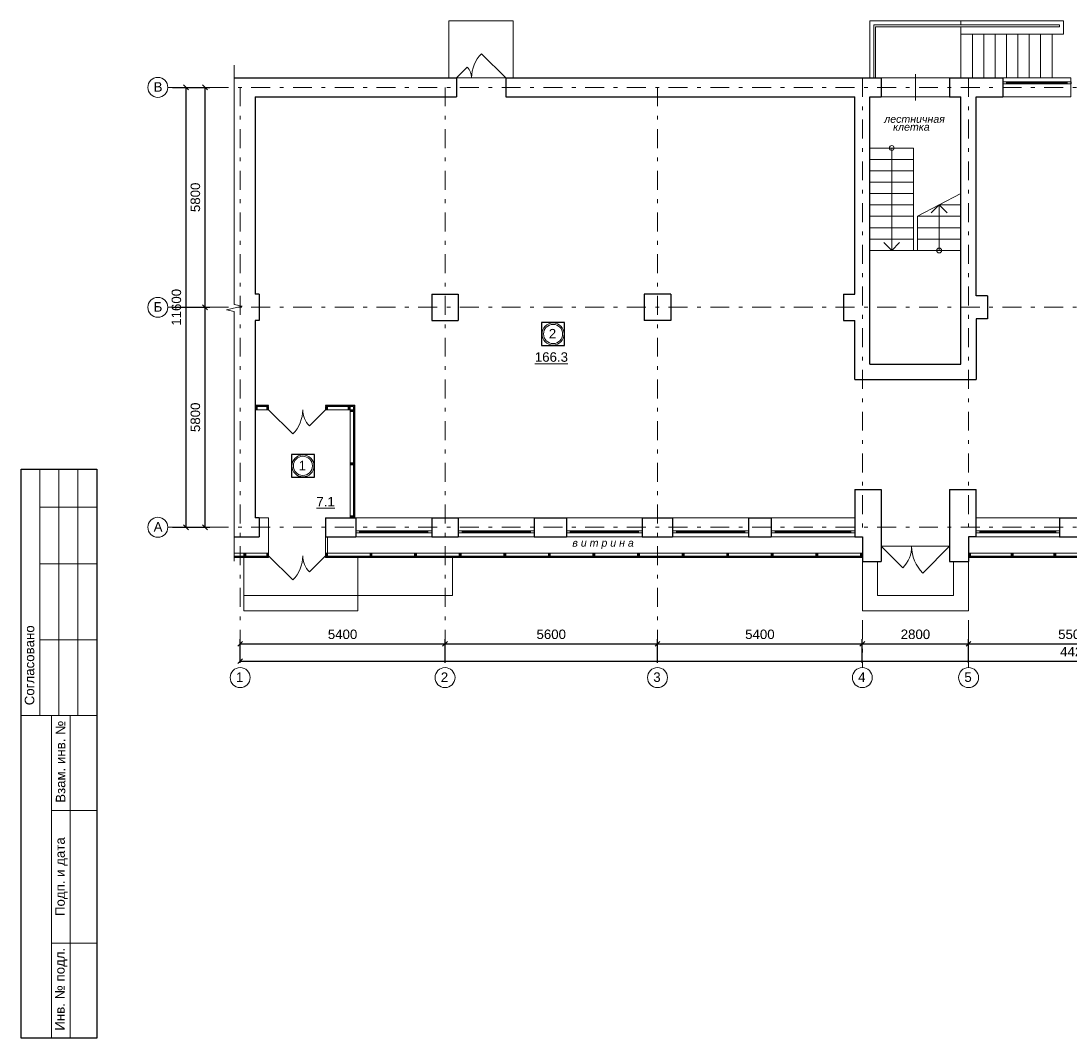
# Model space of a CAD drawing. Header units: metres. Extents: x 0 to 61, y 0.1 to 27.3.
# Drawn here: x 0 to 27.68, y 0.5 to 27.32 of the extents above; entities that cross this region are included whole.
import ezdxf
from ezdxf.enums import TextEntityAlignment as Align

# ---------------------------------------------------------------- set-up
doc = ezdxf.new("R2010")
doc.units = ezdxf.units.M
doc.header["$MEASUREMENT"] = 0
doc.linetypes.add('( Dashdot )', pattern=[1.001, 0.5, -0.25, 0.001, -0.25])
doc.layers.add('Level 63', color=7, linetype='Continuous', lineweight=0)
doc.layers.add('YOLO_STAMP', color=1, linetype='Continuous')
doc.layers.add('YOLO_TABLE', color=1, linetype='Continuous')
doc.styles.get("Standard").update_dxf_attribs({"font": 'times.ttf'})
doc.styles.add('Style-Arial', font='arial.ttf')
doc.styles.add('Style-Arial IF', font='')
doc.styles.get('Style-Arial IF').set_extended_font_data('Arial', italic=True)
doc.dimstyles.get("Standard").update_dxf_attribs({"dimtxt": 0.18, "dimasz": 0.18, "dimexe": 0.18, "dimexo": 0.0625, "dimgap": 0.09, "dimtad": 0, "dimtih": 1, "dimtoh": 1, "dimdec": 4, "dimzin": 0, "dimdsep": 46, "dimtxsty": 'STANDARD', "dimcen": 0.09, "dimadec": 0, "dimazin": 0, "dimtfac": 1, "dimtdec": 4, "dimtofl": 0, "dimtmove": 0, "dimatfit": 3, "dimfxl": 1, "dimtolj": 1, "dimtzin": 0, "dimarcsym": 0})

# ---------------------------------------------------------------- blocks, each defined once
blk = doc.blocks.new('*U1186')
at = {"lineweight": 0}
blk.add_line((-0.8, 0), (0.8, 0), dxfattribs=at)
at = {"lineweight": 13, "flags": 128}
for points in [[(-0.9, 0.03), (-0.8, 0.03), (-0.8, -0.03), (-0.9, -0.03), (-0.9, 0.03)], [(0.9, 0.03), (0.8, 0.03), (0.8, -0.03), (0.9, -0.03), (0.9, 0.03)]]:
    blk.add_lwpolyline(points, close=True, dxfattribs=at)
at = {"lineweight": 0, "flags": 128}
blk.add_lwpolyline([(-0.8, 0.03), (0.8, 0.03), (0.8, -0.03), (-0.8, -0.03), (-0.8, 0.03)], close=True, dxfattribs=at)
blk = doc.blocks.new('*U1187')
at = {"lineweight": 0}
blk.add_line((-1, 0), (1, 0), dxfattribs=at)
at = {"lineweight": 13, "flags": 128}
for points in [[(-1.1, 0.03), (-1, 0.03), (-1, -0.03), (-1.1, -0.03), (-1.1, 0.03)], [(1.1, 0.03), (1, 0.03), (1, -0.03), (1.1, -0.03), (1.1, 0.03)]]:
    blk.add_lwpolyline(points, close=True, dxfattribs=at)
at = {"lineweight": 0, "flags": 128}
blk.add_lwpolyline([(-1, 0.03), (1, 0.03), (1, -0.03), (-1, -0.03), (-1, 0.03)], close=True, dxfattribs=at)
blk = doc.blocks.new('*U1190')
at = {"lineweight": 0}
blk.add_line((-0.9, 0), (0.9, 0), dxfattribs=at)
at = {"lineweight": 13, "flags": 128}
for points in [[(-1, 0.03), (-0.9, 0.03), (-0.9, -0.03), (-1, -0.03), (-1, 0.03)], [(1, 0.03), (0.9, 0.03), (0.9, -0.03), (1, -0.03), (1, 0.03)]]:
    blk.add_lwpolyline(points, close=True, dxfattribs=at)
at = {"lineweight": 0, "flags": 128}
blk.add_lwpolyline([(-0.9, 0.03), (0.9, 0.03), (0.9, -0.03), (-0.9, -0.03), (-0.9, 0.03)], close=True, dxfattribs=at)
blk = doc.blocks.new('_Oblique')
at = {"color": 0, "linetype": 'ByBlock', "lineweight": -2}
blk.add_line((0.5, 0.5), (-0.5, -0.5), dxfattribs=at)
blk = doc.blocks.new('*D1195')
at = {"color": 0, "linetype": 'Continuous', "lineweight": -2, "transparency": 16777216}
for p, q in [((3.995, 25.566), (4.474, 25.566)), ((4.349, 25.566), (4.349, 13.966)), ((3.995, 13.966), (4.474, 13.966))]:
    blk.add_line(p, q, dxfattribs=at)
at = {"layer": 'Defpoints', "color": 0, "linetype": 'Continuous', "lineweight": 13, "transparency": 16777216}
for p in [(3.87, 25.566), (3.87, 13.966), (4.349, 13.966)]:
    blk.add_point(p, dxfattribs=at)
at = {"color": 0, "linetype": 'Continuous', "lineweight": -2, "transparency": 16777216, "xscale": 0.125, "yscale": 0.125, "zscale": 0.125}
for p, rotation in [((4.349, 25.566), 90), ((4.349, 13.966), 270)]:
    blk.add_blockref('_Oblique', p, dxfattribs=dict(at, rotation=rotation))
at = {"color": 0, "linetype": 'Continuous', "lineweight": 0, "transparency": 16777216, "insert": (4.097, 19.766), "char_height": 0.25, "attachment_point": 5, "rotation": 90, "style": 'Style-Arial'}
blk.add_mtext('\\A1;11600', dxfattribs=at)
blk = doc.blocks.new('*D1197')
at = {"color": 0, "linetype": 'Continuous', "lineweight": -2, "transparency": 16777216}
for p, q in [((3.995, 25.566), (4.974, 25.566)), ((4.849, 25.566), (4.849, 19.766)), ((3.995, 19.766), (4.974, 19.766))]:
    blk.add_line(p, q, dxfattribs=at)
at = {"layer": 'Defpoints', "color": 0, "linetype": 'Continuous', "lineweight": 13, "transparency": 16777216}
for p in [(3.87, 25.566), (3.87, 19.766), (4.849, 19.766)]:
    blk.add_point(p, dxfattribs=at)
at = {"color": 0, "linetype": 'Continuous', "lineweight": -2, "transparency": 16777216, "xscale": 0.125, "yscale": 0.125, "zscale": 0.125}
for p, rotation in [((4.849, 25.566), 90), ((4.849, 19.766), 270)]:
    blk.add_blockref('_Oblique', p, dxfattribs=dict(at, rotation=rotation))
at = {"color": 0, "linetype": 'Continuous', "lineweight": 0, "transparency": 16777216, "insert": (4.597, 22.666), "char_height": 0.25, "attachment_point": 5, "rotation": 90, "style": 'Style-Arial'}
blk.add_mtext('\\A1;5800', dxfattribs=at)
blk = doc.blocks.new('*D1196')
at = {"color": 0, "linetype": 'Continuous', "lineweight": -2, "transparency": 16777216}
for p, q in [((3.995, 19.766), (4.974, 19.766)), ((4.849, 19.766), (4.849, 13.966)), ((3.995, 13.966), (4.974, 13.966))]:
    blk.add_line(p, q, dxfattribs=at)
at = {"layer": 'Defpoints', "color": 0, "linetype": 'Continuous', "lineweight": 13, "transparency": 16777216}
for p in [(3.87, 19.766), (3.87, 13.966), (4.849, 13.966)]:
    blk.add_point(p, dxfattribs=at)
at = {"color": 0, "linetype": 'Continuous', "lineweight": -2, "transparency": 16777216, "xscale": 0.125, "yscale": 0.125, "zscale": 0.125}
for p, rotation in [((4.849, 19.766), 90), ((4.849, 13.966), 270)]:
    blk.add_blockref('_Oblique', p, dxfattribs=dict(at, rotation=rotation))
at = {"color": 0, "linetype": 'Continuous', "lineweight": 0, "transparency": 16777216, "insert": (4.597, 16.866), "char_height": 0.25, "attachment_point": 5, "rotation": 90, "style": 'Style-Arial'}
blk.add_mtext('\\A1;5800', dxfattribs=at)
blk = doc.blocks.new('*D1206')
at = {"color": 0, "linetype": 'Continuous', "lineweight": -2, "transparency": 16777216}
for p, q in [((5.776, 10.391), (5.776, 11.016)), ((5.776, 10.891), (11.176, 10.891)), ((11.176, 10.391), (11.176, 11.016))]:
    blk.add_line(p, q, dxfattribs=at)
at = {"layer": 'Defpoints', "color": 0, "linetype": 'Continuous', "lineweight": 13, "transparency": 16777216}
for p in [(11.176, 10.891), (5.776, 10.266), (11.176, 10.266)]:
    blk.add_point(p, dxfattribs=at)
at = {"color": 0, "linetype": 'Continuous', "lineweight": -2, "transparency": 16777216, "xscale": 0.125, "yscale": 0.125, "zscale": 0.125, "rotation": 180}
blk.add_blockref('_Oblique', (5.776, 10.891), dxfattribs=at)
at = {"color": 0, "linetype": 'Continuous', "lineweight": -2, "transparency": 16777216, "xscale": 0.125, "yscale": 0.125, "zscale": 0.125}
blk.add_blockref('_Oblique', (11.176, 10.891), dxfattribs=at)
at = {"color": 0, "linetype": 'Continuous', "lineweight": 0, "transparency": 16777216, "insert": (8.476, 11.143), "char_height": 0.25, "attachment_point": 5, "style": 'Style-Arial'}
blk.add_mtext('\\A1;5400', dxfattribs=at)
blk = doc.blocks.new('*D1198')
at = {"color": 0, "linetype": 'Continuous', "lineweight": -2, "transparency": 16777216}
for p, q in [((11.176, 10.391), (11.176, 11.016)), ((11.176, 10.891), (16.776, 10.891)), ((16.776, 10.391), (16.776, 11.016))]:
    blk.add_line(p, q, dxfattribs=at)
at = {"layer": 'Defpoints', "color": 0, "linetype": 'Continuous', "lineweight": 13, "transparency": 16777216}
for p in [(16.776, 10.891), (11.176, 10.266), (16.776, 10.266)]:
    blk.add_point(p, dxfattribs=at)
at = {"color": 0, "linetype": 'Continuous', "lineweight": -2, "transparency": 16777216, "xscale": 0.125, "yscale": 0.125, "zscale": 0.125, "rotation": 180}
blk.add_blockref('_Oblique', (11.176, 10.891), dxfattribs=at)
at = {"color": 0, "linetype": 'Continuous', "lineweight": -2, "transparency": 16777216, "xscale": 0.125, "yscale": 0.125, "zscale": 0.125}
blk.add_blockref('_Oblique', (16.776, 10.891), dxfattribs=at)
at = {"color": 0, "linetype": 'Continuous', "lineweight": 0, "transparency": 16777216, "insert": (13.976, 11.143), "char_height": 0.25, "attachment_point": 5, "style": 'Style-Arial'}
blk.add_mtext('\\A1;5600', dxfattribs=at)
blk = doc.blocks.new('*D1199')
at = {"color": 0, "linetype": 'Continuous', "lineweight": -2, "transparency": 16777216}
for p, q in [((16.776, 10.391), (16.776, 11.016)), ((16.776, 10.891), (22.176, 10.891)), ((22.176, 10.391), (22.176, 11.016))]:
    blk.add_line(p, q, dxfattribs=at)
at = {"layer": 'Defpoints', "color": 0, "linetype": 'Continuous', "lineweight": 13, "transparency": 16777216}
for p in [(22.176, 10.891), (16.776, 10.266), (22.176, 10.266)]:
    blk.add_point(p, dxfattribs=at)
at = {"color": 0, "linetype": 'Continuous', "lineweight": -2, "transparency": 16777216, "xscale": 0.125, "yscale": 0.125, "zscale": 0.125, "rotation": 180}
blk.add_blockref('_Oblique', (16.776, 10.891), dxfattribs=at)
at = {"color": 0, "linetype": 'Continuous', "lineweight": -2, "transparency": 16777216, "xscale": 0.125, "yscale": 0.125, "zscale": 0.125}
blk.add_blockref('_Oblique', (22.176, 10.891), dxfattribs=at)
at = {"color": 0, "linetype": 'Continuous', "lineweight": 0, "transparency": 16777216, "insert": (19.476, 11.143), "char_height": 0.25, "attachment_point": 5, "style": 'Style-Arial'}
blk.add_mtext('\\A1;5400', dxfattribs=at)
blk = doc.blocks.new('*D1200')
at = {"color": 0, "linetype": 'Continuous', "lineweight": -2, "transparency": 16777216}
for p, q in [((22.176, 10.391), (22.176, 11.016)), ((22.176, 10.891), (24.976, 10.891)), ((24.976, 10.391), (24.976, 11.016))]:
    blk.add_line(p, q, dxfattribs=at)
at = {"layer": 'Defpoints', "color": 0, "linetype": 'Continuous', "lineweight": 13, "transparency": 16777216}
for p in [(24.976, 10.891), (22.176, 10.266), (24.976, 10.266)]:
    blk.add_point(p, dxfattribs=at)
at = {"color": 0, "linetype": 'Continuous', "lineweight": -2, "transparency": 16777216, "xscale": 0.125, "yscale": 0.125, "zscale": 0.125, "rotation": 180}
blk.add_blockref('_Oblique', (22.176, 10.891), dxfattribs=at)
at = {"color": 0, "linetype": 'Continuous', "lineweight": -2, "transparency": 16777216, "xscale": 0.125, "yscale": 0.125, "zscale": 0.125}
blk.add_blockref('_Oblique', (24.976, 10.891), dxfattribs=at)
at = {"color": 0, "linetype": 'Continuous', "lineweight": 0, "transparency": 16777216, "insert": (23.576, 11.143), "char_height": 0.25, "attachment_point": 5, "style": 'Style-Arial'}
blk.add_mtext('\\A1;2800', dxfattribs=at)
blk = doc.blocks.new('*D1201')
at = {"color": 0, "linetype": 'Continuous', "lineweight": -2, "transparency": 16777216}
for p, q in [((24.976, 10.391), (24.976, 11.016)), ((24.976, 10.891), (30.476, 10.891)), ((30.476, 10.391), (30.476, 11.016))]:
    blk.add_line(p, q, dxfattribs=at)
at = {"layer": 'Defpoints', "color": 0, "linetype": 'Continuous', "lineweight": 13, "transparency": 16777216}
for p in [(30.476, 10.891), (24.976, 10.266), (30.476, 10.266)]:
    blk.add_point(p, dxfattribs=at)
at = {"color": 0, "linetype": 'Continuous', "lineweight": -2, "transparency": 16777216, "xscale": 0.125, "yscale": 0.125, "zscale": 0.125, "rotation": 180}
blk.add_blockref('_Oblique', (24.976, 10.891), dxfattribs=at)
at = {"color": 0, "linetype": 'Continuous', "lineweight": -2, "transparency": 16777216, "xscale": 0.125, "yscale": 0.125, "zscale": 0.125}
blk.add_blockref('_Oblique', (30.476, 10.891), dxfattribs=at)
at = {"color": 0, "linetype": 'Continuous', "lineweight": 0, "transparency": 16777216, "insert": (27.726, 11.143), "char_height": 0.25, "attachment_point": 5, "style": 'Style-Arial'}
blk.add_mtext('\\A1;5500', dxfattribs=at)
blk = doc.blocks.new('*D1207')
at = {"color": 0, "linetype": 'Continuous', "lineweight": -2, "transparency": 16777216}
for p, q in [((5.776, 10.391), (5.776, 10.558)), ((49.976, 10.391), (49.976, 10.558)), ((5.776, 10.433), (49.976, 10.433))]:
    blk.add_line(p, q, dxfattribs=at)
at = {"layer": 'Defpoints', "color": 0, "linetype": 'Continuous', "lineweight": 13, "transparency": 16777216}
for p in [(5.776, 10.266), (49.976, 10.433), (49.976, 10.266)]:
    blk.add_point(p, dxfattribs=at)
at = {"color": 0, "linetype": 'Continuous', "lineweight": -2, "transparency": 16777216, "xscale": 0.125, "yscale": 0.125, "zscale": 0.125, "rotation": 180}
blk.add_blockref('_Oblique', (5.776, 10.433), dxfattribs=at)
at = {"color": 0, "linetype": 'Continuous', "lineweight": -2, "transparency": 16777216, "xscale": 0.125, "yscale": 0.125, "zscale": 0.125}
blk.add_blockref('_Oblique', (49.976, 10.433), dxfattribs=at)
at = {"color": 0, "linetype": 'Continuous', "lineweight": 0, "transparency": 16777216, "insert": (27.876, 10.685), "char_height": 0.25, "attachment_point": 5, "style": 'Style-Arial'}
blk.add_mtext('\\A1;44200', dxfattribs=at)

msp = doc.modelspace()

# ---------------------------------------------------------------- linework, layer by layer
at = {"lineweight": 13}
for p, q in [((22.37617941, 25.81594903), (22.37617941, 27.31594903)), ((22.37617941, 27.31594903), (27.47617941, 27.31594903)), ((22.47617941, 27.21594903), (27.37617941, 27.21594903)), ((22.47617941, 25.81594903), (22.47617941, 27.21594903)), ((22.52617941, 27.16594903), (27.37617941, 27.16594903)), ((22.52617941, 25.81594903), (22.52617941, 27.16594903)), ((24.77617941, 27.21594903), (24.77617941, 27.31594903)), ((24.77617941, 25.81594903), (24.77617941, 27.16594903)), ((27.37617941, 27.16594903), (27.37617941, 27.21594903)), ((27.47617941, 26.96594903), (27.47617941, 27.31594903)), ((27.47617941, 26.96594903), (24.77617941, 26.96594903)), ((27.17617941, 25.81594903), (27.17617941, 26.96594903)), ((12.13978331, 26.45234514), (12.77617941, 25.81594903)), ((11.47617941, 25.81594903), (11.75902212, 26.09879175)), ((22.37617941, 23.96594903), (23.52617941, 23.96594903)), ((23.52617941, 21.26594903), (23.52617941, 23.96594903)), ((23.62617941, 21.26594903), (23.62617941, 22.16594903)), ((22.37617941, 21.26594903), (24.77617941, 21.26594903)), ((6.17617941, 17.18594903), (6.52617941, 17.18594903)), ((8.02617941, 17.18594903), (8.79617941, 17.18594903)), ((8.79617941, 14.21594903), (8.79617941, 17.18594903)), ((6.17617941, 17.06594903), (6.52617941, 17.06594903)), ((6.52617941, 17.06594903), (7.16257551, 16.42955293)), ((8.02617941, 17.06594903), (7.60191534, 16.64168496)), ((8.02617941, 17.06594903), (8.67617941, 17.06594903)), ((8.67617941, 17.06594903), (8.67617941, 14.21594903)), ((6.27617941, 14.21594903), (6.52617941, 14.21594903)), ((6.52617941, 14.21594903), (6.52617941, 13.28594903)), ((8.02617941, 13.71594903), (8.02617941, 13.28594903)), ((8.07617941, 13.71594903), (8.07617941, 13.28594903)), ((6.47617941, 13.28594903), (5.62022237, 13.28594903)), ((22.17617941, 13.28594903), (8.02617941, 13.28594903)), ((22.67617941, 13.46594903), (23.24186484, 12.90026361)), ((24.47617941, 13.46594903), (23.76907263, 12.75884225)), ((36.27617941, 13.28594903), (24.97617941, 13.28594903)), ((5.62022237, 13.16594903), (6.47617941, 13.16594903)), ((5.87498742, 13.16594903), (5.87498742, 11.76594903)), ((6.52617941, 13.21594903), (7.16257551, 12.57955293)), ((8.02617941, 13.21594903), (7.60191534, 12.79168496)), ((22.17617941, 13.16594903), (8.02617941, 13.16594903)), ((8.87498742, 13.16594903), (8.87498742, 11.76594903)), ((11.37498742, 13.16594903), (11.37498742, 12.16594903)), ((22.17617941, 13.06594903), (22.17617941, 11.76594903)), ((22.57617941, 13.06594903), (22.57617941, 12.16594903)), ((24.57617941, 13.06594903), (24.57617941, 12.16594903)), ((24.97617941, 13.16594903), (36.27617941, 13.16594903)), ((24.97617941, 13.06594903), (24.97617941, 11.76594903)), ((5.87498742, 12.16594903), (8.87498742, 12.16594903)), ((11.37498742, 12.16594903), (8.87498742, 12.16594903)), ((22.57617941, 12.16594903), (24.57617941, 12.16594903)), ((5.87498742, 11.76594903), (8.87498742, 11.76594903)), ((22.17617941, 11.76594903), (24.97617941, 11.76594903))]:
    msp.add_line(p, q, dxfattribs=at)
at = {"lineweight": 0}
for p, q in [((25.07617941, 25.81594903), (25.07617941, 26.96594903)), ((25.37617941, 25.81594903), (25.37617941, 26.96594903)), ((25.67617941, 25.81594903), (25.67617941, 26.96594903)), ((25.97617941, 25.81594903), (25.97617941, 26.96594903)), ((26.27617941, 25.81594903), (26.27617941, 26.96594903)), ((26.57617941, 25.81594903), (26.57617941, 26.96594903)), ((26.87617941, 25.81594903), (26.87617941, 26.96594903)), ((11.47617941, 25.81594903), (12.77617941, 25.81594903)), ((23.57617941, 25.91594903), (23.57617941, 25.21594903)), ((22.95117941, 23.96594903), (22.95117941, 21.26594903)), ((22.37617941, 23.66594903), (23.52617941, 23.66594903)), ((22.37617941, 23.36594903), (23.52617941, 23.36594903)), ((22.37617941, 23.06594903), (23.52617941, 23.06594903)), ((22.37617941, 22.76594903), (23.52617941, 22.76594903)), ((23.62617941, 22.16594903), (24.77617941, 22.76594903)), ((22.37617941, 22.46594903), (23.52617941, 22.46594903)), ((23.99342904, 22.25819866), (24.20117941, 22.46594903)), ((24.20117941, 22.46594903), (24.77617941, 22.46594903)), ((24.20117941, 21.26594903), (24.20117941, 22.46594903)), ((24.40892978, 22.25819866), (24.20117941, 22.46594903)), ((22.37617941, 22.16594903), (23.52617941, 22.16594903)), ((23.62617941, 22.16594903), (24.77617941, 22.16594903)), ((22.37617941, 21.86594903), (23.52617941, 21.86594903)), ((23.62617941, 21.86594903), (24.77617941, 21.86594903)), ((22.37617941, 21.56594903), (23.52617941, 21.56594903)), ((22.74342904, 21.47369941), (22.95117941, 21.26594903)), ((23.15892978, 21.47369941), (22.95117941, 21.26594903)), ((23.62617941, 21.56594903), (24.77617941, 21.56594903)), ((24.47617941, 13.46594903), (22.67617941, 13.46594903))]:
    msp.add_line(p, q, dxfattribs=at)
at = {"lineweight": 30}
for p, q in [((5.62022237, 25.81594903), (11.47617941, 25.81594903)), ((11.47617941, 25.81594903), (11.47617941, 25.31594903)), ((12.77617941, 25.81594903), (12.77617941, 25.31594903)), ((12.77617941, 25.81594903), (22.67617941, 25.81594903)), ((22.67617941, 25.81594903), (22.67617941, 25.31594903)), ((24.47617941, 25.81594903), (24.47617941, 25.31594903)), ((24.47617941, 25.81594903), (25.87617941, 25.81594903)), ((25.87617941, 25.81594903), (25.87617941, 25.31594903)), ((6.17617941, 25.31594903), (11.47617941, 25.31594903)), ((6.17617941, 25.31594903), (6.17617941, 20.11594903)), ((12.77617941, 25.31594903), (21.97617941, 25.31594903)), ((21.97617941, 20.11594903), (21.97617941, 25.31594903)), ((22.37617941, 18.26594903), (22.37617941, 25.31594903)), ((22.37617941, 25.31594903), (22.67617941, 25.31594903)), ((24.47617941, 25.31594903), (24.77617941, 25.31594903)), ((24.77617941, 18.26594903), (24.77617941, 25.31594903)), ((25.17617941, 20.06594903), (25.17617941, 25.31594903)), ((25.17617941, 25.31594903), (25.87617941, 25.31594903)), ((6.27617941, 20.11594903), (6.17617941, 20.11594903)), ((6.27617941, 20.11594903), (6.27617941, 19.41594903)), ((10.82617941, 20.11594903), (10.82617941, 19.41594903)), ((10.82617941, 20.11594903), (11.52617941, 20.11594903)), ((11.52617941, 20.11594903), (11.52617941, 19.41594903)), ((16.42617941, 20.11594903), (16.42617941, 19.41594903)), ((17.12617941, 20.11594903), (16.42617941, 20.11594903)), ((17.12617941, 20.11594903), (17.12617941, 19.41594903)), ((21.67617941, 20.11594903), (21.67617941, 19.41594903)), ((21.67617941, 20.11594903), (21.97617941, 20.11594903)), ((25.47617941, 20.06594903), (25.17617941, 20.06594903)), ((25.47617941, 20.06594903), (25.47617941, 19.46594903)), ((6.27617941, 19.41594903), (6.17617941, 19.41594903)), ((6.17617941, 19.41594903), (6.17617941, 14.21594903)), ((10.82617941, 19.41594903), (11.52617941, 19.41594903)), ((17.12617941, 19.41594903), (16.42617941, 19.41594903)), ((21.67617941, 19.41594903), (21.97617941, 19.41594903)), ((21.97617941, 17.86594903), (21.97617941, 19.41594903)), ((25.17617941, 19.46594903), (25.17617941, 17.86594903)), ((25.47617941, 19.46594903), (25.17617941, 19.46594903)), ((22.37617941, 18.26594903), (24.77617941, 18.26594903)), ((21.97617941, 17.86594903), (25.17617941, 17.86594903)), ((21.97617941, 14.96594903), (22.67617941, 14.96594903)), ((21.97617941, 14.96594903), (21.97617941, 13.71594903)), ((22.67617941, 14.96594903), (22.67617941, 13.06594903)), ((24.47617941, 14.96594903), (24.47617941, 13.06594903)), ((24.47617941, 14.96594903), (25.17617941, 14.96594903)), ((25.17617941, 13.71594903), (25.17617941, 14.96594903)), ((6.27617941, 14.21594903), (6.17617941, 14.21594903)), ((6.27617941, 14.21594903), (6.27617941, 13.71594903)), ((8.02617941, 14.21594903), (8.02617941, 13.71594903)), ((8.02617941, 14.21594903), (8.82617941, 14.21594903)), ((8.82617941, 14.21594903), (8.82617941, 13.71594903)), ((10.82617941, 14.21594903), (10.82617941, 13.71594903)), ((10.82617941, 14.21594903), (11.52617941, 14.21594903)), ((11.52617941, 14.21594903), (11.52617941, 13.71594903)), ((13.52617941, 14.21594903), (13.52617941, 13.71594903)), ((13.52617941, 14.21594903), (14.37617941, 14.21594903)), ((14.37617941, 14.21594903), (14.37617941, 13.71594903)), ((16.37617941, 14.21594903), (16.37617941, 13.71594903)), ((16.37617941, 14.21594903), (17.17617941, 14.21594903)), ((17.17617941, 14.21594903), (17.17617941, 13.71594903)), ((19.17617941, 14.21594903), (19.17617941, 13.71594903)), ((19.17617941, 14.21594903), (19.77617941, 14.21594903)), ((19.77617941, 14.21594903), (19.77617941, 13.71594903)), ((27.37617941, 14.21594903), (27.97617941, 14.21594903)), ((27.37617941, 14.21594903), (27.37617941, 13.71594903)), ((5.62022237, 13.71594903), (6.27617941, 13.71594903)), ((8.02617941, 13.71594903), (8.82617941, 13.71594903)), ((10.82617941, 13.71594903), (11.52617941, 13.71594903)), ((13.52617941, 13.71594903), (14.37617941, 13.71594903)), ((16.37617941, 13.71594903), (17.17617941, 13.71594903)), ((19.17617941, 13.71594903), (19.77617941, 13.71594903)), ((21.97617941, 13.71594903), (22.17617941, 13.71594903)), ((22.17617941, 13.71594903), (22.17617941, 13.06594903)), ((24.97617941, 13.71594903), (24.97617941, 13.06594903)), ((25.17617941, 13.71594903), (24.97617941, 13.71594903)), ((27.37617941, 13.71594903), (27.97617941, 13.71594903)), ((22.17617941, 13.06594903), (22.67617941, 13.06594903)), ((24.47617941, 13.06594903), (24.97617941, 13.06594903))]:
    msp.add_line(p, q, dxfattribs=at)
at = {"color": 1, "linetype": '( Dashdot )', "lineweight": 0}
for p, q in [((22.17617941, 25.81486177), (22.17617941, 10.26594903)), ((24.97617941, 25.81486177), (24.97617941, 10.26594903)), ((3.87022237, 25.56594903), (50.47617941, 25.56594903)), ((5.77617941, 25.56594903), (5.77617941, 10.26594903)), ((11.17617941, 25.56594903), (11.17617941, 10.26594903)), ((16.77617941, 25.56594903), (16.77617941, 10.26594903)), ((3.87022237, 19.76594903), (49.97617941, 19.76594903)), ((3.87022237, 13.96594903), (49.97617941, 13.96594903))]:
    msp.add_line(p, q, dxfattribs=at)
at = {"color": 7, "linetype": 'Continuous', "lineweight": 13, "extrusion": (0, 0, -1)}
for p, q in [((6.20117941, 17.06594903), (6.20117941, 17.18594903)), ((6.50117941, 17.06594903), (6.50117941, 17.18594903)), ((8.05117941, 17.06594903), (8.05117941, 17.18594903)), ((8.65117941, 17.06594903), (8.65117941, 17.18594903)), ((8.67617941, 17.04094903), (8.79617941, 17.04094903)), ((8.67617941, 15.64094903), (8.79617941, 15.64094903)), ((8.67617941, 14.24094903), (8.79617941, 14.24094903)), ((5.89998742, 13.28594903), (5.89998742, 13.16594903)), ((6.50117941, 13.28594903), (6.50117941, 13.16594903)), ((8.05117941, 13.28594903), (8.05117941, 13.16594903)), ((9.22617941, 13.28594903), (9.22617941, 13.16594903)), ((10.40117941, 13.28594903), (10.40117941, 13.16594903)), ((11.57617941, 13.28594903), (11.57617941, 13.16594903)), ((12.75117941, 13.28594903), (12.75117941, 13.16594903)), ((13.92617941, 13.28594903), (13.92617941, 13.16594903)), ((15.10117941, 13.28594903), (15.10117941, 13.16594903)), ((16.27617941, 13.28594903), (16.27617941, 13.16594903)), ((17.45117941, 13.28594903), (17.45117941, 13.16594903)), ((18.62617941, 13.28594903), (18.62617941, 13.16594903)), ((19.80117941, 13.28594903), (19.80117941, 13.16594903)), ((20.97617941, 13.28594903), (20.97617941, 13.16594903)), ((22.15117941, 13.28594903), (22.15117941, 13.16594903))]:
    msp.add_line(p, q, dxfattribs=at)
at = {"color": 7, "linetype": 'Continuous', "lineweight": 13}
for p, q in [((25.00117941, 13.28594903), (25.00117941, 13.16594903)), ((26.12617941, 13.28594903), (26.12617941, 13.16594903)), ((27.25117941, 13.28594903), (27.25117941, 13.16594903)), ((5.88498742, 13.20094903), (5.62022237, 13.20094903)), ((5.88498742, 13.17594903), (5.62022237, 13.17594903))]:
    msp.add_line(p, q, dxfattribs=at)
at = {"lineweight": 13, "flags": 128}
for points in [[(12.97617941, 25.81594903), (12.97617941, 27.31594903), (11.27617941, 27.31594903), (11.27617941, 25.81594903)], [(8.78617941, 17.17594903), (8.66617941, 17.17594903), (8.66617941, 17.15094903), (8.76117941, 17.15094903)], [(8.76117941, 17.15094903), (8.76117941, 17.05594903), (8.78617941, 17.05594903), (8.78617941, 17.17594903)]]:
    msp.add_lwpolyline(points, dxfattribs=at)
at = {"lineweight": 0, "flags": 128}
msp.add_lwpolyline([(5.62022237, 13.07387155), (5.62022237, 19.6572585), (5.41428261, 19.70261424), (5.82616214, 19.79332573), (5.62022237, 19.83868148), (5.62022237, 26.15008192)], dxfattribs=at)
for points in [[(22.67617941, 25.81594903), (24.47617941, 25.81594903), (24.47617941, 25.31594903), (22.67617941, 25.31594903), (22.67617941, 25.81594903)], [(25.87617941, 25.81594903), (27.67617941, 25.81594903), (27.67617941, 25.31594903), (25.87617941, 25.31594903), (25.87617941, 25.81594903)], [(8.82617941, 14.21594903), (10.82617941, 14.21594903), (10.82617941, 13.71594903), (8.82617941, 13.71594903), (8.82617941, 14.21594903)], [(11.52617941, 14.21594903), (13.52617941, 14.21594903), (13.52617941, 13.71594903), (11.52617941, 13.71594903), (11.52617941, 14.21594903)], [(14.37617941, 14.21594903), (16.37617941, 14.21594903), (16.37617941, 13.71594903), (14.37617941, 13.71594903), (14.37617941, 14.21594903)], [(17.17617941, 14.21594903), (19.17617941, 14.21594903), (19.17617941, 13.71594903), (17.17617941, 13.71594903), (17.17617941, 14.21594903)], [(19.77617941, 14.21594903), (21.97617941, 14.21594903), (21.97617941, 13.71594903), (19.77617941, 13.71594903), (19.77617941, 14.21594903)], [(25.17617941, 14.21594903), (27.37617941, 14.21594903), (27.37617941, 13.71594903), (25.17617941, 13.71594903), (25.17617941, 14.21594903)]]:
    msp.add_lwpolyline(points, close=True, dxfattribs=at)
at = {"color": 252, "lineweight": 0, "flags": 128}
msp.add_lwpolyline([(22.37617941, 25.31594903), (24.77617941, 25.31594903), (24.77617941, 18.26594903), (22.37617941, 18.26594903), (22.37617941, 25.31594903)], close=True, dxfattribs=at)
at = {"color": 7, "linetype": 'Continuous', "lineweight": 13, "extrusion": (0, 0, -1), "flags": 128}
for points in [[(-6.17617941, 17.17594903), (-6.22617941, 17.17594903), (-6.22617941, 17.18594903), (-6.17617941, 17.18594903), (-6.17617941, 17.17594903)], [(-6.47617941, 17.17594903), (-6.52617941, 17.17594903), (-6.52617941, 17.18594903), (-6.47617941, 17.18594903), (-6.47617941, 17.17594903)], [(-8.02617941, 17.17594903), (-8.07617941, 17.17594903), (-8.07617941, 17.18594903), (-8.02617941, 17.18594903), (-8.02617941, 17.17594903)], [(-8.62617941, 17.17594903), (-8.67617941, 17.17594903), (-8.67617941, 17.18594903), (-8.62617941, 17.18594903), (-8.62617941, 17.17594903)], [(-6.17617941, 17.06594903), (-6.22617941, 17.06594903), (-6.22617941, 17.13594903), (-6.17617941, 17.13594903), (-6.17617941, 17.06594903)], [(-6.47617941, 17.06594903), (-6.52617941, 17.06594903), (-6.52617941, 17.13594903), (-6.47617941, 17.13594903), (-6.47617941, 17.06594903)], [(-8.02617941, 17.06594903), (-8.07617941, 17.06594903), (-8.07617941, 17.13594903), (-8.02617941, 17.13594903), (-8.02617941, 17.06594903)], [(-8.62617941, 17.06594903), (-8.67617941, 17.06594903), (-8.67617941, 17.13594903), (-8.62617941, 17.13594903), (-8.62617941, 17.06594903)], [(-8.67617941, 17.06594903), (-8.67617941, 17.01594903), (-8.74617941, 17.01594903), (-8.74617941, 17.06594903), (-8.67617941, 17.06594903)], [(-8.78617941, 17.06594903), (-8.78617941, 17.01594903), (-8.79617941, 17.01594903), (-8.79617941, 17.06594903), (-8.78617941, 17.06594903)], [(-8.67617941, 15.66594903), (-8.67617941, 15.61594903), (-8.74617941, 15.61594903), (-8.74617941, 15.66594903), (-8.67617941, 15.66594903)], [(-8.78617941, 15.66594903), (-8.78617941, 15.61594903), (-8.79617941, 15.61594903), (-8.79617941, 15.66594903), (-8.78617941, 15.66594903)], [(-8.67617941, 14.26594903), (-8.67617941, 14.21594903), (-8.74617941, 14.21594903), (-8.74617941, 14.26594903), (-8.67617941, 14.26594903)], [(-8.78617941, 14.26594903), (-8.78617941, 14.21594903), (-8.79617941, 14.21594903), (-8.79617941, 14.26594903), (-8.78617941, 14.26594903)], [(-5.92498742, 13.28594903), (-5.87498742, 13.28594903), (-5.87498742, 13.21594903), (-5.92498742, 13.21594903), (-5.92498742, 13.28594903)], [(-6.52617941, 13.28594903), (-6.47617941, 13.28594903), (-6.47617941, 13.21594903), (-6.52617941, 13.21594903), (-6.52617941, 13.28594903)], [(-8.07617941, 13.28594903), (-8.02617941, 13.28594903), (-8.02617941, 13.21594903), (-8.07617941, 13.21594903), (-8.07617941, 13.28594903)], [(-9.25117941, 13.28594903), (-9.20117941, 13.28594903), (-9.20117941, 13.21594903), (-9.25117941, 13.21594903), (-9.25117941, 13.28594903)], [(-10.42617941, 13.28594903), (-10.37617941, 13.28594903), (-10.37617941, 13.21594903), (-10.42617941, 13.21594903), (-10.42617941, 13.28594903)], [(-11.60117941, 13.28594903), (-11.55117941, 13.28594903), (-11.55117941, 13.21594903), (-11.60117941, 13.21594903), (-11.60117941, 13.28594903)], [(-12.77617941, 13.28594903), (-12.72617941, 13.28594903), (-12.72617941, 13.21594903), (-12.77617941, 13.21594903), (-12.77617941, 13.28594903)], [(-13.95117941, 13.28594903), (-13.90117941, 13.28594903), (-13.90117941, 13.21594903), (-13.95117941, 13.21594903), (-13.95117941, 13.28594903)], [(-15.12617941, 13.28594903), (-15.07617941, 13.28594903), (-15.07617941, 13.21594903), (-15.12617941, 13.21594903), (-15.12617941, 13.28594903)], [(-16.30117941, 13.28594903), (-16.25117941, 13.28594903), (-16.25117941, 13.21594903), (-16.30117941, 13.21594903), (-16.30117941, 13.28594903)], [(-17.47617941, 13.28594903), (-17.42617941, 13.28594903), (-17.42617941, 13.21594903), (-17.47617941, 13.21594903), (-17.47617941, 13.28594903)], [(-18.65117941, 13.28594903), (-18.60117941, 13.28594903), (-18.60117941, 13.21594903), (-18.65117941, 13.21594903), (-18.65117941, 13.28594903)], [(-19.82617941, 13.28594903), (-19.77617941, 13.28594903), (-19.77617941, 13.21594903), (-19.82617941, 13.21594903), (-19.82617941, 13.28594903)], [(-21.00117941, 13.28594903), (-20.95117941, 13.28594903), (-20.95117941, 13.21594903), (-21.00117941, 13.21594903), (-21.00117941, 13.28594903)], [(-22.17617941, 13.28594903), (-22.12617941, 13.28594903), (-22.12617941, 13.21594903), (-22.17617941, 13.21594903), (-22.17617941, 13.28594903)], [(-5.92498742, 13.17594903), (-5.87498742, 13.17594903), (-5.87498742, 13.16594903), (-5.92498742, 13.16594903), (-5.92498742, 13.17594903)], [(-6.52617941, 13.17594903), (-6.47617941, 13.17594903), (-6.47617941, 13.16594903), (-6.52617941, 13.16594903), (-6.52617941, 13.17594903)], [(-8.07617941, 13.17594903), (-8.02617941, 13.17594903), (-8.02617941, 13.16594903), (-8.07617941, 13.16594903), (-8.07617941, 13.17594903)], [(-9.25117941, 13.17594903), (-9.20117941, 13.17594903), (-9.20117941, 13.16594903), (-9.25117941, 13.16594903), (-9.25117941, 13.17594903)], [(-10.42617941, 13.17594903), (-10.37617941, 13.17594903), (-10.37617941, 13.16594903), (-10.42617941, 13.16594903), (-10.42617941, 13.17594903)], [(-11.60117941, 13.17594903), (-11.55117941, 13.17594903), (-11.55117941, 13.16594903), (-11.60117941, 13.16594903), (-11.60117941, 13.17594903)], [(-12.77617941, 13.17594903), (-12.72617941, 13.17594903), (-12.72617941, 13.16594903), (-12.77617941, 13.16594903), (-12.77617941, 13.17594903)], [(-13.95117941, 13.17594903), (-13.90117941, 13.17594903), (-13.90117941, 13.16594903), (-13.95117941, 13.16594903), (-13.95117941, 13.17594903)], [(-15.12617941, 13.17594903), (-15.07617941, 13.17594903), (-15.07617941, 13.16594903), (-15.12617941, 13.16594903), (-15.12617941, 13.17594903)], [(-16.30117941, 13.17594903), (-16.25117941, 13.17594903), (-16.25117941, 13.16594903), (-16.30117941, 13.16594903), (-16.30117941, 13.17594903)], [(-17.47617941, 13.17594903), (-17.42617941, 13.17594903), (-17.42617941, 13.16594903), (-17.47617941, 13.16594903), (-17.47617941, 13.17594903)], [(-18.65117941, 13.17594903), (-18.60117941, 13.17594903), (-18.60117941, 13.16594903), (-18.65117941, 13.16594903), (-18.65117941, 13.17594903)], [(-19.82617941, 13.17594903), (-19.77617941, 13.17594903), (-19.77617941, 13.16594903), (-19.82617941, 13.16594903), (-19.82617941, 13.17594903)], [(-21.00117941, 13.17594903), (-20.95117941, 13.17594903), (-20.95117941, 13.16594903), (-21.00117941, 13.16594903), (-21.00117941, 13.17594903)], [(-22.17617941, 13.17594903), (-22.12617941, 13.17594903), (-22.12617941, 13.16594903), (-22.17617941, 13.16594903), (-22.17617941, 13.17594903)]]:
    msp.add_lwpolyline(points, close=True, dxfattribs=at)
for points in [[(-6.21617941, 17.15094903), (-6.21617941, 17.17594903), (-6.18617941, 17.17594903), (-6.18617941, 17.15094903)], [(-6.51617941, 17.15094903), (-6.51617941, 17.17594903), (-6.48617941, 17.17594903), (-6.48617941, 17.15094903)], [(-8.06617941, 17.15094903), (-8.06617941, 17.17594903), (-8.03617941, 17.17594903), (-8.03617941, 17.15094903)], [(-8.66617941, 17.15094903), (-8.66617941, 17.17594903), (-8.63617941, 17.17594903), (-8.63617941, 17.15094903)], [(-6.18617941, 17.15094903), (-6.17617941, 17.15094903), (-6.17617941, 17.13594903), (-6.22617941, 17.13594903), (-6.22617941, 17.15094903), (-6.21617941, 17.15094903)], [(-6.48617941, 17.15094903), (-6.47617941, 17.15094903), (-6.47617941, 17.13594903), (-6.52617941, 17.13594903), (-6.52617941, 17.15094903), (-6.51617941, 17.15094903)], [(-8.03617941, 17.15094903), (-8.02617941, 17.15094903), (-8.02617941, 17.13594903), (-8.07617941, 17.13594903), (-8.07617941, 17.15094903), (-8.06617941, 17.15094903)], [(-8.63617941, 17.15094903), (-8.62617941, 17.15094903), (-8.62617941, 17.13594903), (-8.67617941, 17.13594903), (-8.67617941, 17.15094903), (-8.66617941, 17.15094903)], [(-8.76117941, 17.05594903), (-8.76117941, 17.06594903), (-8.74617941, 17.06594903), (-8.74617941, 17.01594903), (-8.76117941, 17.01594903), (-8.76117941, 17.02594903)], [(-8.76117941, 17.02594903), (-8.78617941, 17.02594903), (-8.78617941, 17.05594903), (-8.76117941, 17.05594903)], [(-8.76117941, 15.65594903), (-8.76117941, 15.66594903), (-8.74617941, 15.66594903), (-8.74617941, 15.61594903), (-8.76117941, 15.61594903), (-8.76117941, 15.62594903)], [(-8.76117941, 15.62594903), (-8.78617941, 15.62594903), (-8.78617941, 15.65594903), (-8.76117941, 15.65594903)], [(-8.76117941, 14.25594903), (-8.76117941, 14.26594903), (-8.74617941, 14.26594903), (-8.74617941, 14.21594903), (-8.76117941, 14.21594903), (-8.76117941, 14.22594903)], [(-8.76117941, 14.22594903), (-8.78617941, 14.22594903), (-8.78617941, 14.25594903), (-8.76117941, 14.25594903)], [(-5.91498742, 13.20094903), (-5.92498742, 13.20094903), (-5.92498742, 13.21594903), (-5.87498742, 13.21594903), (-5.87498742, 13.20094903), (-5.88498742, 13.20094903)], [(-5.88498742, 13.20094903), (-5.88498742, 13.17594903), (-5.91498742, 13.17594903), (-5.91498742, 13.20094903)], [(-6.51617941, 13.20094903), (-6.52617941, 13.20094903), (-6.52617941, 13.21594903), (-6.47617941, 13.21594903), (-6.47617941, 13.20094903), (-6.48617941, 13.20094903)], [(-6.48617941, 13.20094903), (-6.48617941, 13.17594903), (-6.51617941, 13.17594903), (-6.51617941, 13.20094903)], [(-8.06617941, 13.20094903), (-8.07617941, 13.20094903), (-8.07617941, 13.21594903), (-8.02617941, 13.21594903), (-8.02617941, 13.20094903), (-8.03617941, 13.20094903)], [(-8.03617941, 13.20094903), (-8.03617941, 13.17594903), (-8.06617941, 13.17594903), (-8.06617941, 13.20094903)], [(-9.24117941, 13.20094903), (-9.25117941, 13.20094903), (-9.25117941, 13.21594903), (-9.20117941, 13.21594903), (-9.20117941, 13.20094903), (-9.21117941, 13.20094903)], [(-9.21117941, 13.20094903), (-9.21117941, 13.17594903), (-9.24117941, 13.17594903), (-9.24117941, 13.20094903)], [(-10.41617941, 13.20094903), (-10.42617941, 13.20094903), (-10.42617941, 13.21594903), (-10.37617941, 13.21594903), (-10.37617941, 13.20094903), (-10.38617941, 13.20094903)], [(-10.38617941, 13.20094903), (-10.38617941, 13.17594903), (-10.41617941, 13.17594903), (-10.41617941, 13.20094903)], [(-11.59117941, 13.20094903), (-11.60117941, 13.20094903), (-11.60117941, 13.21594903), (-11.55117941, 13.21594903), (-11.55117941, 13.20094903), (-11.56117941, 13.20094903)], [(-11.56117941, 13.20094903), (-11.56117941, 13.17594903), (-11.59117941, 13.17594903), (-11.59117941, 13.20094903)], [(-12.76617941, 13.20094903), (-12.77617941, 13.20094903), (-12.77617941, 13.21594903), (-12.72617941, 13.21594903), (-12.72617941, 13.20094903), (-12.73617941, 13.20094903)], [(-12.73617941, 13.20094903), (-12.73617941, 13.17594903), (-12.76617941, 13.17594903), (-12.76617941, 13.20094903)], [(-13.94117941, 13.20094903), (-13.95117941, 13.20094903), (-13.95117941, 13.21594903), (-13.90117941, 13.21594903), (-13.90117941, 13.20094903), (-13.91117941, 13.20094903)], [(-13.91117941, 13.20094903), (-13.91117941, 13.17594903), (-13.94117941, 13.17594903), (-13.94117941, 13.20094903)], [(-15.11617941, 13.20094903), (-15.12617941, 13.20094903), (-15.12617941, 13.21594903), (-15.07617941, 13.21594903), (-15.07617941, 13.20094903), (-15.08617941, 13.20094903)], [(-15.08617941, 13.20094903), (-15.08617941, 13.17594903), (-15.11617941, 13.17594903), (-15.11617941, 13.20094903)], [(-16.29117941, 13.20094903), (-16.30117941, 13.20094903), (-16.30117941, 13.21594903), (-16.25117941, 13.21594903), (-16.25117941, 13.20094903), (-16.26117941, 13.20094903)], [(-16.26117941, 13.20094903), (-16.26117941, 13.17594903), (-16.29117941, 13.17594903), (-16.29117941, 13.20094903)], [(-17.46617941, 13.20094903), (-17.47617941, 13.20094903), (-17.47617941, 13.21594903), (-17.42617941, 13.21594903), (-17.42617941, 13.20094903), (-17.43617941, 13.20094903)], [(-17.43617941, 13.20094903), (-17.43617941, 13.17594903), (-17.46617941, 13.17594903), (-17.46617941, 13.20094903)], [(-18.64117941, 13.20094903), (-18.65117941, 13.20094903), (-18.65117941, 13.21594903), (-18.60117941, 13.21594903), (-18.60117941, 13.20094903), (-18.61117941, 13.20094903)], [(-18.61117941, 13.20094903), (-18.61117941, 13.17594903), (-18.64117941, 13.17594903), (-18.64117941, 13.20094903)], [(-19.81617941, 13.20094903), (-19.82617941, 13.20094903), (-19.82617941, 13.21594903), (-19.77617941, 13.21594903), (-19.77617941, 13.20094903), (-19.78617941, 13.20094903)], [(-19.78617941, 13.20094903), (-19.78617941, 13.17594903), (-19.81617941, 13.17594903), (-19.81617941, 13.20094903)], [(-20.99117941, 13.20094903), (-21.00117941, 13.20094903), (-21.00117941, 13.21594903), (-20.95117941, 13.21594903), (-20.95117941, 13.20094903), (-20.96117941, 13.20094903)], [(-20.96117941, 13.20094903), (-20.96117941, 13.17594903), (-20.99117941, 13.17594903), (-20.99117941, 13.20094903)], [(-22.16617941, 13.20094903), (-22.17617941, 13.20094903), (-22.17617941, 13.21594903), (-22.12617941, 13.21594903), (-22.12617941, 13.20094903), (-22.13617941, 13.20094903)], [(-22.13617941, 13.20094903), (-22.13617941, 13.17594903), (-22.16617941, 13.17594903), (-22.16617941, 13.20094903)]]:
    msp.add_lwpolyline(points, dxfattribs=at)
at = {"lineweight": 13, "flags": 128}
for points in [[(6.21617941, 17.17594903), (6.48617941, 17.17594903), (6.48617941, 17.15094903), (6.21617941, 17.15094903), (6.21617941, 17.17594903)], [(8.06617941, 17.17594903), (8.06617941, 17.15094903), (8.63617941, 17.15094903), (8.63617941, 17.17594903), (8.06617941, 17.17594903)], [(8.76117941, 17.02594903), (8.78617941, 17.02594903), (8.78617941, 14.25594903), (8.76117941, 14.25594903), (8.76117941, 17.02594903)], [(5.91498742, 13.20094903), (5.91498742, 13.17594903), (6.48617941, 13.17594903), (6.48617941, 13.20094903), (5.91498742, 13.20094903)], [(22.13617941, 13.20094903), (22.13617941, 13.17594903), (8.06617941, 13.17594903), (8.06617941, 13.20094903), (22.13617941, 13.20094903)], [(36.23617941, 13.20094903), (36.23617941, 13.17594903), (25.01617941, 13.17594903), (25.01617941, 13.20094903), (36.23617941, 13.20094903)]]:
    msp.add_lwpolyline(points, close=True, dxfattribs=at)
msp.add_lwpolyline([(1.9999691, 15.49999116), (1.9999691, 0.49999116)])
at = {"color": 7, "linetype": 'Continuous', "lineweight": 13, "flags": 128}
for points in [[(24.97617941, 13.28594903), (25.02617941, 13.28594903), (25.02617941, 13.21594903), (24.97617941, 13.21594903), (24.97617941, 13.28594903)], [(26.10117941, 13.28594903), (26.15117941, 13.28594903), (26.15117941, 13.21594903), (26.10117941, 13.21594903), (26.10117941, 13.28594903)], [(27.22617941, 13.28594903), (27.27617941, 13.28594903), (27.27617941, 13.21594903), (27.22617941, 13.21594903), (27.22617941, 13.28594903)], [(24.97617941, 13.17594903), (25.02617941, 13.17594903), (25.02617941, 13.16594903), (24.97617941, 13.16594903), (24.97617941, 13.17594903)], [(26.10117941, 13.17594903), (26.15117941, 13.17594903), (26.15117941, 13.16594903), (26.10117941, 13.16594903), (26.10117941, 13.17594903)], [(27.22617941, 13.17594903), (27.27617941, 13.17594903), (27.27617941, 13.16594903), (27.22617941, 13.16594903), (27.22617941, 13.17594903)]]:
    msp.add_lwpolyline(points, close=True, dxfattribs=at)
for points in [[(24.98617941, 13.20094903), (24.97617941, 13.20094903), (24.97617941, 13.21594903), (25.02617941, 13.21594903), (25.02617941, 13.20094903), (25.01617941, 13.20094903)], [(25.01617941, 13.20094903), (25.01617941, 13.17594903), (24.98617941, 13.17594903), (24.98617941, 13.20094903)], [(26.11117941, 13.20094903), (26.10117941, 13.20094903), (26.10117941, 13.21594903), (26.15117941, 13.21594903), (26.15117941, 13.20094903), (26.14117941, 13.20094903)], [(26.14117941, 13.20094903), (26.14117941, 13.17594903), (26.11117941, 13.17594903), (26.11117941, 13.20094903)], [(27.23617941, 13.20094903), (27.22617941, 13.20094903), (27.22617941, 13.21594903), (27.27617941, 13.21594903), (27.27617941, 13.20094903), (27.26617941, 13.20094903)], [(27.26617941, 13.20094903), (27.26617941, 13.17594903), (27.23617941, 13.17594903), (27.23617941, 13.20094903)]]:
    msp.add_lwpolyline(points, dxfattribs=at)
at = {"color": 7, "linetype": 'Continuous', "lineweight": 13}
for centre, radius in [((3.60686693, 25.56594903), 0.26335544), ((3.60686693, 19.76594903), 0.26335544), ((14.02477166, 19.06321704), 0.29061953), ((14.02477166, 19.06321704), 0.25201344), ((7.43059816, 15.5858959), 0.29061953), ((7.43059816, 15.5858959), 0.25201344), ((3.60686693, 13.96594903), 0.26335544), ((5.77617941, 10.00259359), 0.26335544), ((11.17617941, 10.00259359), 0.26335544), ((16.77617941, 10.00259359), 0.26335544), ((22.17617941, 10.00259359), 0.26335544), ((24.97617941, 10.00259359), 0.26335544)]:
    msp.add_circle(centre, radius, dxfattribs=at)
at = {"lineweight": 0}
for centre in [(22.95117941, 23.96594903), (24.20117941, 21.26594903)]:
    msp.add_circle(centre, 0.06444703, dxfattribs=at)
for centre, radius, start, end in [((12.77617941, 25.81594903), 0.9, 135, 180), ((11.47617941, 25.81594903), 0.4, 0, 45), ((6.52617941, 17.06594903), 0.9, 315, 0), ((8.02617941, 17.06594903), 0.6, 180, 225), ((22.67617941, 13.46594903), 0.8, 315, 0), ((24.47617941, 13.46594903), 1, 180, 225), ((6.52617941, 13.21594903), 0.9, 315, 0), ((8.02617941, 13.21594903), 0.6, 180, 225)]:
    msp.add_arc(centre, radius, start, end, dxfattribs=at)
at = {"layer": 'Level 63', "color": 7, "linetype": 'Continuous', "lineweight": 13}
for p, q in [((-0.0000309, 15.49999116), (1.9999691, 15.49999116)), ((-0.0000309, 15.49999116), (-0.0000309, 8.99999116)), ((0.4999691, 15.49999116), (0.4999691, 8.99999116)), ((0.9999691, 15.49999116), (0.9999691, 8.99999116)), ((1.4999691, 15.49999116), (1.4999691, 8.99999116)), ((0.4999691, 14.49999116), (1.9999691, 14.49999116)), ((0.4999691, 12.99999116), (1.9999691, 12.99999116)), ((0.4999691, 10.99999116), (1.9999691, 10.99999116)), ((-0.0000309, 8.99999116), (1.9999691, 8.99999116)), ((0.7999691, 8.99999116), (1.9999691, 8.99999116)), ((1.2999691, 0.49999116), (1.2999691, 8.99999116)), ((0.7999691, 6.49999116), (1.9999691, 6.49999116)), ((0.7999691, 2.99999116), (1.9999691, 2.99999116))]:
    msp.add_line(p, q, dxfattribs=at)
at = {"layer": 'Level 63', "color": 7, "linetype": 'Continuous', "lineweight": 13, "flags": 128}
msp.add_lwpolyline([(1.9999691, 0.49999116), (0.7999691, 0.49999116), (0.7999691, 8.99999116)], dxfattribs=at)
at = {"layer": 'YOLO_STAMP'}
msp.add_lwpolyline([(-0.0000309, 15.49999116), (1.9999691, 15.49999116), (1.9999691, 0.49999116), (-0.0000309, 0.49999116)], close=True, dxfattribs=at)
at = {"layer": 'YOLO_TABLE'}
for points in [[(13.72262139, 18.76106678), (14.32692193, 18.76106678), (14.32692193, 19.36536731), (13.72262139, 19.36536731)], [(7.12844789, 15.28374563), (7.73274843, 15.28374563), (7.73274843, 15.88804617), (7.12844789, 15.88804617)]]:
    msp.add_lwpolyline(points, close=True, dxfattribs=at)

# ---------------------------------------------------------------- block references
at = {"lineweight": 13}
for name, p in [('*U1186', (26.77621837, 25.68596384)), ('*U1187', (20.87621837, 13.84596384)), ('*U1187', (26.27621837, 13.84596384))]:
    msp.add_blockref(name, p, dxfattribs=at)
at = {"lineweight": 0}
for p in [(9.82621837, 13.84596384), (12.52621837, 13.84596384), (15.37621837, 13.84596384), (18.17621837, 13.84596384)]:
    msp.add_blockref('*U1190', p, dxfattribs=at)

# ---------------------------------------------------------------- texts
at = {"color": 7, "linetype": 'Continuous', "lineweight": 30, "style": 'Style-Arial'}
for s, p in [('В', (3.49641151, 25.70266218)), ('Б', (3.49641151, 19.90266218)), ('А', (3.49641151, 14.10266218)), ('1', (5.66572399, 10.13930674)), ('2', (11.06572399, 10.13930674)), ('3', (16.66572399, 10.13930674)), ('4', (22.06572399, 10.13930674)), ('5', (24.86572399, 10.13930674))]:
    msp.add_text(s, height=0.25, dxfattribs=at).set_placement(p, align=Align.TOP_LEFT)
at = {"color": 7, "linetype": 'Continuous', "lineweight": 13, "style": 'Style-Arial'}
for s, p in [('2', (13.91207878, 19.19596668)), ('1', (7.31790528, 15.71864554))]:
    msp.add_text(s, height=0.25, dxfattribs=at).set_placement(p, align=Align.TOP_LEFT)
at = {"color": 7, "lineweight": 0, "style": 'Style-Arial IF'}
msp.add_text('в и т р и н а ', height=0.2, dxfattribs=at).set_placement((14.53250306, 13.65584858), align=Align.TOP_LEFT)
at = {"color": 7, "lineweight": 0, "insert": (22.75362603, 24.83079588), "char_height": 0.2, "attachment_point": 1, "line_spacing_factor": 0.621037, "style": 'Style-Arial IF'}
msp.add_mtext('лестничная\\P   клетка', dxfattribs=at)
at = {"color": 7, "linetype": 'Continuous', "lineweight": 13, "char_height": 0.25, "attachment_point": 1, "line_spacing_factor": 0.6, "style": 'Style-Arial'}
for s, insert in [('\\L166.3', (13.54368533, 18.58054074)), ('\\L7.1', (7.78654472, 14.7677639))]:
    msp.add_mtext(s, dxfattribs=dict(at, insert=insert))
at = {"layer": 'Level 63', "color": 7, "linetype": 'Continuous', "lineweight": 0, "style": 'Style-Arial'}
for s, p in [('Согласовано', (0.2243639, 10.32741303)), ('Взам. инв. №', (1.04264803, 7.78435136)), ('Подп. и дата', (1.0297616, 4.75455766)), ('Инв. № подл.', (1.02529698, 1.78663986))]:
    msp.add_text(s, height=0.25002, rotation=90, dxfattribs=at).set_placement(p, align=Align.MIDDLE_CENTER)

# ---------------------------------------------------------------- dimensions: what is measured, and where the dimension line sits
at = {"color": 5, "linetype": 'Continuous', "lineweight": 0}
for base, p1, p2, picture, middle in [((4.34923753, 13.96594903), (3.87022237, 25.56594903), (3.87022237, 13.96594903), '*D1195', (4.09659429, 19.76594903)), ((4.8493584, 19.76594903), (3.87022237, 25.56594903), (3.87022237, 19.76594903), '*D1197', (4.59671515, 22.66594903)), ((4.8493584, 13.96594903), (3.87022237, 19.76594903), (3.87022237, 13.96594903), '*D1196', (4.59671515, 16.86594903))]:
    dim = msp.add_linear_dim(base=base, p1=p1, p2=p2, angle=270, dimstyle='Standard', override={"dimtxt": 0.25, "dimasz": 0.125, "dimexe": 0.125, "dimexo": 0.125, "dimgap": 0.125, "dimtad": 1, "dimtih": 0, "dimtoh": 0, "dimlfac": 1000, "dimzin": 11, "dimtxsty": 'Style-Arial', "dimblk": 'Oblique', "dimfrac": 2, "dimtzin": 11}, dxfattribs=at)
    dim.commit()
    dim.dimension.update_dxf_attribs({"geometry": picture, "text_midpoint": middle})
for base, p1, p2, picture, middle in [((11.17617941, 10.89055156), (5.77617941, 10.26594903), (11.17617941, 10.26594903), '*D1206', (8.47617941, 11.14319481)), ((16.77617941, 10.89055156), (11.17617941, 10.26594903), (16.77617941, 10.26594903), '*D1198', (13.97617941, 11.14319481)), ((22.17617941, 10.89055156), (16.77617941, 10.26594903), (22.17617941, 10.26594903), '*D1199', (19.47617941, 11.14319481)), ((24.97617941, 10.89055156), (22.17617941, 10.26594903), (24.97617941, 10.26594903), '*D1200', (23.57617941, 11.14319481)), ((30.47617941, 10.89055156), (24.97617941, 10.26594903), (30.47617941, 10.26594903), '*D1201', (27.72617941, 11.14319481)), ((49.97617941, 10.43278764), (5.77617941, 10.26594903), (49.97617941, 10.26594903), '*D1207', (27.87617941, 10.68543089))]:
    dim = msp.add_linear_dim(base=base, p1=p1, p2=p2, dimstyle='Standard', override={"dimtxt": 0.25, "dimasz": 0.125, "dimexe": 0.125, "dimexo": 0.125, "dimgap": 0.125, "dimtad": 1, "dimtih": 0, "dimtoh": 0, "dimlfac": 1000, "dimzin": 11, "dimtxsty": 'Style-Arial', "dimblk": 'Oblique', "dimfrac": 2, "dimtzin": 11}, dxfattribs=at)
    dim.commit()
    dim.dimension.update_dxf_attribs({"geometry": picture, "text_midpoint": middle})

doc.saveas('drawing.dxf')
